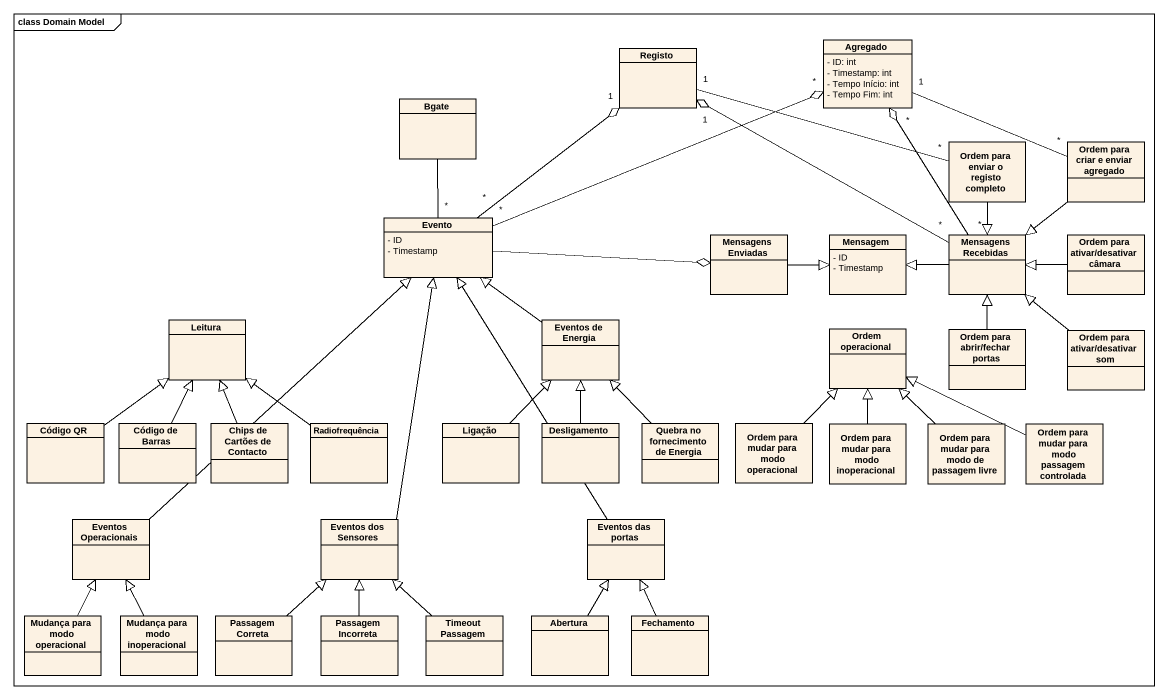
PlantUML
@startuml
mainframe class Domain Model
hide circle
hide empty members
skinparam classAttributeIconSize 0
class Registo
class Agregado {
  - ID: int
  - Timestamp: int
  - Tempo Início: int
  - Tempo Fim: int
}
class Bgate
class "Ordem para enviar o registo completo" as Ordem_para_enviar_o_registo
class "Ordem para criar e enviar agregado" as Ordem_para_criar_e_enviar
class Evento {
  - ID
  - Timestamp
}
class "Mensagens Enviadas" as Mensagens_Enviadas
class Mensagem {
  - ID
  - Timestamp
}
class "Mensagens Recebidas" as Mensagens_Recebidas
class "Ordem para ativar/desativar câmara" as Ordem_para_ativar_desativar
class Leitura
class "Eventos de Energia" as Eventos_de_Energia
class "Ordem operacional" as Ordem_operacional
class "Ordem para abrir/fechar portas" as Ordem_para_abrir_fechar
class "Ordem para ativar/desativar som" as Ordem_para_ativar_desativar_2
class "Código QR" as Código_QR
class "Código de Barras" as Código_de_Barras
class "Chips de Cartões de Contacto" as Chips_de_Cartões_de_Contacto
class Radiofrequência
class Ligação
class Desligamento
class "Quebra no fornecimento de Energia" as Quebra_no_fornecimento_de
class "Ordem para mudar para modo operacional" as Ordem_para_mudar_para_modo
class "Ordem para mudar para modo inoperacional" as Ordem_para_mudar_para_modo_2
class "Ordem para mudar para modo de passagem livre" as Ordem_para_mudar_para_modo_3
class "Ordem para mudar para modo passagem controlada" as Ordem_para_mudar_para_modo_4
class "Eventos Operacionais" as Eventos_Operacionais
class "Eventos dos Sensores" as Eventos_dos_Sensores
class "Eventos das portas" as Eventos_das_portas
class "Mudança para modo operacional" as Mudança_para_modo
class "Mudança para modo inoperacional" as Mudança_para_modo_2
class "Passagem Correta" as Passagem_Correta
class "Passagem Incorreta" as Passagem_Incorreta
class "Timeout Passagem" as Timeout_Passagem
class Abertura
class Fechamento
Registo "1" -right- "*" Ordem_para_enviar_o_registo
Agregado "1" -right- "*" Ordem_para_criar_e_enviar
Ordem_para_enviar_o_registo --|> Mensagens_Recebidas
Ordem_para_criar_e_enviar --|> Mensagens_Recebidas
Evento "*" -up-o "1" Registo
Evento "*" -right-o "*" Agregado
Evento "*" -up- Bgate
Evento -right-o Mensagens_Enviadas
Mensagens_Enviadas -right-|> Mensagem
Mensagens_Recebidas "*" -left-o "1" Registo
Mensagens_Recebidas "*" -up-o "*" Agregado
Mensagens_Recebidas -left-|> Mensagem
Ordem_para_ativar_desativar -left-|> Mensagens_Recebidas
Eventos_de_Energia -up-|> Evento
Ordem_para_abrir_fechar -up-|> Mensagens_Recebidas
Ordem_para_ativar_desativar_2 -up-|> Mensagens_Recebidas
Código_QR -up-|> Leitura
Código_de_Barras -up-|> Leitura
Chips_de_Cartões_de_Contacto -up-|> Leitura
Radiofrequência -up-|> Leitura
Ligação -up-|> Eventos_de_Energia
Desligamento -up-|> Eventos_de_Energia
Quebra_no_fornecimento_de -up-|> Eventos_de_Energia
Ordem_para_mudar_para_modo -up-|> Ordem_operacional
Ordem_para_mudar_para_modo_2 -up-|> Ordem_operacional
Ordem_para_mudar_para_modo_3 -up-|> Ordem_operacional
Ordem_para_mudar_para_modo_4 -left-|> Ordem_operacional
Eventos_Operacionais -up-|> Evento
Eventos_dos_Sensores -up-|> Evento
Eventos_das_portas -up-|> Evento
Mudança_para_modo -up-|> Eventos_Operacionais
Mudança_para_modo_2 -up-|> Eventos_Operacionais
Passagem_Correta -up-|> Eventos_dos_Sensores
Passagem_Incorreta -up-|> Eventos_dos_Sensores
Timeout_Passagem -up-|> Eventos_dos_Sensores
Abertura -up-|> Eventos_das_portas
Fechamento -up-|> Eventos_das_portas
@enduml
